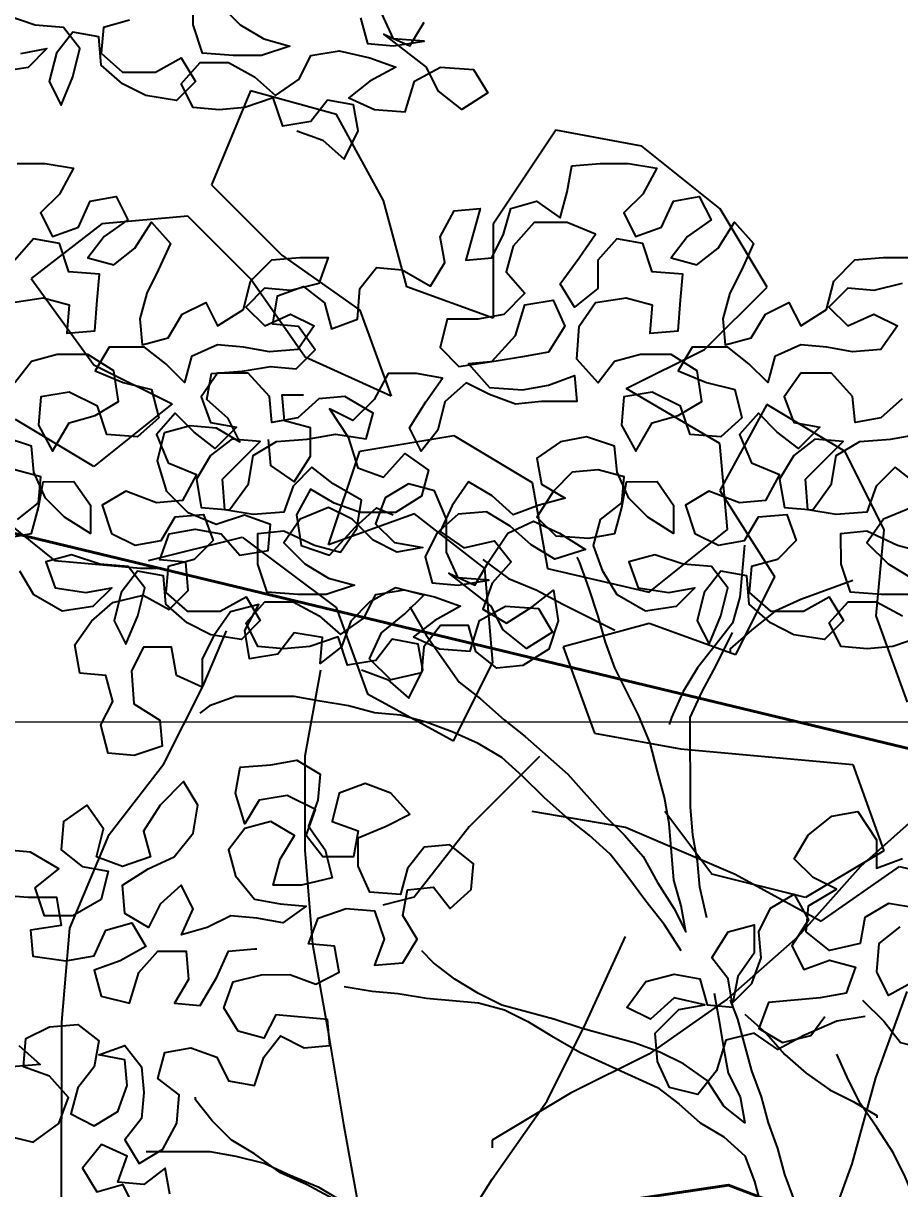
# Model space of a CAD drawing. Header units: millimetres. Extents: x 684983 to 685377, y 990360 to 990509.
# Drawn here: x 685054.9686 to 685055.3168, y 990447.8527 to 990448.3157 of the extents above; entities that cross this region are included whole.
import ezdxf

# ---------------------------------------------------------------- set-up
doc = ezdxf.new("R2010")
doc.units = ezdxf.units.MM
doc.header["$PDMODE"] = 35
doc.header["$PDSIZE"] = 0.2
for name, color, linetype in [('ANJILI', 7, 'Continuous'), ('dim', 7, 'Continuous'), ('MAHAGONY', 7, 'Continuous')]:
    doc.layers.add(name, color=color, linetype=linetype)
for name, color, linetype, lineweight in [('BD', 1, 'Continuous', 40), ('grid', 8, 'Continuous', 9), ('GRID LEVELS', 7, 'Continuous', 13)]:
    doc.layers.add(name, color=color, linetype=linetype, lineweight=lineweight)
doc.styles.add('DIM', font='ARIALN.TTF', dxfattribs={"width": 0.8, "height": 1})
doc.styles.get("Standard").update_dxf_attribs({"font": 'RomanS'})
doc.dimstyles.get("Standard").update_dxf_attribs({"dimtxt": 1, "dimasz": 0.18, "dimexe": 0.18, "dimexo": 0.0625, "dimgap": 0.09, "dimtad": 0, "dimrnd": 0.05, "dimzin": 0, "dimdsep": 46, "dimtxsty": 'DIM', "dimcen": 0.09, "dimse1": 1, "dimse2": 1, "dimsd1": 1, "dimsd2": 1, "dimadec": 0, "dimazin": 0, "dimtfac": 1, "dimtix": 1, "dimtofl": 0, "dimtmove": 2, "dimatfit": 3, "dimfxl": 0, "dimtolj": 1, "dimtzin": 0, "dimarcsym": 0})

# ---------------------------------------------------------------- blocks, each defined once
blk = doc.blocks.new('*D28')
at = {"layer": 'Defpoints', "color": 0, "transparency": 16777216}
for p in [(685041.126, 990451.441), (685056.383, 990448.83217), (685056.142, 990447.83)]:
    blk.add_point(p, dxfattribs=at)
at = {"layer": 'dim', "color": 0, "transparency": 16777216, "insert": (685048.875, 990450.63767), "char_height": 1, "attachment_point": 5, "rotation": 346.4784, "style": 'DIM'}
blk.add_mtext('\\A1;15.45', dxfattribs=at)
blk = doc.blocks.new('seee')
at = {"color": 84}
for p, q in [((11644.018, -2910.999, 6505.241), (11642.894, -2913.69, 6505.241)), ((11646.485, -2911.674, 6505.241), (11644.018, -2910.999, 6505.241)), ((11647.829, -2914.143, 6505.241), (11646.485, -2911.674, 6505.241)), ((11652.766, -2912.128, 6505.241), (11650.969, -2914.819, 6505.241)), ((11655.233, -2912.579, 6505.241), (11652.766, -2912.128, 6505.241)), ((11657.475, -2914.376, 6505.241), (11655.233, -2912.579, 6505.241)), ((11642.894, -2913.69, 6505.241), (11644.911, -2915.71, 6505.241)), ((11648.5, -2916.611, 6505.241), (11647.829, -2914.143, 6505.241)), ((11642.22, -2914.586, 6505.241), (11639.752, -2914.808, 6505.241)), ((11644.013, -2916.383, 6505.241), (11642.22, -2914.586, 6505.241)), ((11658.819, -2916.621, 6505.241), (11657.475, -2914.376, 6505.241)), ((11639.752, -2914.808, 6505.241), (11637.732, -2916.377, 6505.241)), ((11650.969, -2914.819, 6505.241), (11650.967, -2917.511, 6505.241)), ((11644.911, -2915.71, 6505.241), (11647.153, -2917.283, 6505.241)), ((11637.732, -2916.377, 6505.241), (11639.524, -2918.846, 6505.241)), ((11645.581, -2918.627, 6505.241), (11644.013, -2916.383, 6505.241)), ((11650.967, -2917.511, 6505.241), (11648.5, -2916.611, 6505.241)), ((11657.023, -2918.414, 6505.241), (11658.819, -2916.621, 6505.241)), ((11647.153, -2917.283, 6505.241), (11648.048, -2919.751, 6505.241)), ((11648.048, -2919.751, 6505.241), (11645.581, -2918.627, 6505.241)), ((11654.778, -2919.533, 6505.241), (11657.023, -2918.414, 6505.241)), ((11639.524, -2918.846, 6505.241), (11641.767, -2919.97, 6505.241)), ((11657.469, -2921.106, 6505.241), (11654.778, -2919.533, 6505.241)), ((11641.767, -2919.97, 6505.241), (11639.522, -2921.763, 6505.241)), ((11658.816, -2919.986, 6505.241), (11657.468, -2922.452, 6505.241)), ((11661.058, -2921.334, 6505.241), (11658.816, -2919.986, 6505.241)), ((11639.522, -2921.763, 6505.241), (11637.279, -2920.415, 6505.241)), ((11647.149, -2921.321, 6505.241), (11649.842, -2920.875, 6505.241)), ((11649.842, -2920.875, 6505.241), (11652.084, -2922.223, 6505.241)), ((11646.25, -2924.012, 6505.241), (11647.149, -2921.321, 6505.241)), ((11657.691, -2923.574, 6505.241), (11657.469, -2921.106, 6505.241)), ((11662.178, -2923.578, 6505.241), (11661.058, -2921.334, 6505.241)), ((11652.084, -2922.223, 6505.241), (11652.53, -2924.691, 6505.241)), ((11636.156, -2922.657, 6505.241), (11638.397, -2924.454, 6505.241)), ((11657.468, -2922.452, 6505.241), (11659.036, -2924.921, 6505.241)), ((11648.718, -2923.117, 6505.241), (11646.25, -2924.012, 6505.241)), ((11650.736, -2924.689, 6505.241), (11648.718, -2923.117, 6505.241)), ((11655.446, -2925.367, 6505.241), (11657.691, -2923.574, 6505.241)), ((11661.951, -2926.046, 6505.241), (11662.178, -2923.578, 6505.241)), ((11641.089, -2924.456, 6505.241), (11643.782, -2923.786, 6505.241)), ((11643.782, -2923.786, 6505.241), (11646.472, -2925.807, 6505.241)), ((11638.397, -2924.454, 6505.241), (11640.865, -2924.68, 6505.241)), ((11640.865, -2924.68, 6505.241), (11641.314, -2924.681, 6505.241)), ((11650.957, -2927.381, 6505.241), (11650.736, -2924.689, 6505.241)), ((11652.53, -2924.691, 6505.241), (11655.446, -2925.367, 6505.241)), ((11659.036, -2924.921, 6505.241), (11657.912, -2927.164, 6505.241)), ((11646.472, -2925.807, 6505.241), (11647.367, -2928.276, 6505.241)), ((11655.445, -2926.264, 6505.241), (11652.977, -2926.935, 6505.241)), ((11657.912, -2927.164, 6505.241), (11655.445, -2926.264, 6505.241)), ((11662.846, -2928.514, 6505.241), (11661.951, -2926.046, 6505.241)), ((11642.656, -2928.047, 6505.241), (11643.331, -2926.477, 6505.241)), ((11652.977, -2926.935, 6505.241), (11653.872, -2929.403, 6505.241)), ((11646.022, -2927.601, 6505.241), (11645.571, -2930.069, 6505.241)), ((11649.834, -2929.624, 6505.241), (11650.957, -2927.381, 6505.241)), ((11641.533, -2930.289, 6505.241), (11642.656, -2928.047, 6505.241)), ((11647.367, -2928.276, 6505.241), (11649.834, -2929.624, 6505.241)), ((11653.872, -2929.403, 6505.241), (11656.339, -2929.854, 6505.241)), ((11656.339, -2929.854, 6505.241), (11661.274, -2930.307, 6505.241)), ((11639.961, -2932.307, 6505.241), (11641.533, -2930.289, 6505.241)), ((11645.571, -2930.069, 6505.241), (11645.569, -2932.761, 6505.241)), ((11652.301, -2930.075, 6505.241), (11650.28, -2932.092, 6505.241)), ((11661.274, -2930.307, 6505.241), (11662.169, -2932.776, 6505.241)), ((11652.075, -2931.645, 6505.241), (11654.767, -2932.096, 6505.241)), ((11657.233, -2933.444, 6505.241), (11655.889, -2931.648, 6505.241)), ((11663.517, -2931.431, 6505.241), (11661.496, -2933.224, 6505.241)), ((11638.836, -2934.998, 6505.241), (11639.961, -2932.307, 6505.241)), ((11650.28, -2932.092, 6505.241), (11648.708, -2934.109, 6505.241)), ((11654.767, -2932.096, 6505.241), (11657.906, -2933.445, 6505.241)), ((11645.569, -2932.761, 6505.241), (11645.79, -2935.453, 6505.241)), ((11662.169, -2932.776, 6505.241), (11659.925, -2934.12, 6505.241)), ((11661.496, -2933.224, 6505.241), (11659.699, -2935.241, 6505.241)), ((11660.373, -2934.793, 6505.241), (11662.618, -2933.225, 6505.241)), ((11662.618, -2933.225, 6505.241), (11665.309, -2933.9, 6505.241)), ((11659.925, -2934.12, 6505.241), (11657.233, -2933.444, 6505.241)), ((11657.906, -2933.445, 6505.241), (11660.373, -2934.793, 6505.241)), ((11648.708, -2934.109, 6505.241), (11647.81, -2934.333, 6505.241)), ((11638.61, -2937.69, 6505.241), (11638.836, -2934.998, 6505.241)), ((11653.64, -2937.703, 6505.241), (11654.764, -2935.237, 6505.241)), ((11659.699, -2935.241, 6505.241), (11657.679, -2937.034, 6505.241)), ((11645.79, -2935.453, 6505.241), (11646.237, -2937.921, 6505.241)), ((11657.679, -2937.034, 6505.241), (11655.434, -2938.602, 6505.241)), ((11661.939, -2939.281, 6505.241), (11662.839, -2936.814, 6505.241)), ((11638.604, -2943.298, 6505.241), (11638.61, -2937.69, 6505.241)), ((11652.516, -2939.946, 6505.241), (11653.64, -2937.703, 6505.241)), ((11646.237, -2937.921, 6505.241), (11646.683, -2940.613, 6505.241)), ((11655.434, -2938.602, 6505.241), (11653.19, -2939.722, 6505.241)), ((11661.264, -2941.748, 6505.241), (11661.939, -2939.281, 6505.241)), ((11653.19, -2939.722, 6505.241), (11650.945, -2941.066, 6505.241)), ((11650.944, -2942.188, 6505.241), (11652.516, -2939.946, 6505.241)), ((11646.683, -2940.613, 6505.241), (11647.576, -2945.55, 6505.241)), ((11650.945, -2941.066, 6505.241), (11650.945, -2941.29, 6505.241)), ((11660.364, -2944.215, 6505.241), (11661.264, -2941.748, 6505.241)), ((11649.371, -2944.654, 6505.241), (11650.944, -2942.188, 6505.241))]:
    blk.add_line(p, q, dxfattribs=at)
blk = doc.blocks.new('TREE30')
at = {"color": 3, "flags": 128}
for points in [[(-0.48922, 2.24877), (-0.47821, 2.24477), (-0.46919, 2.23677), (-0.4632, 2.24879), (-0.46521, 2.2598), (-0.47622, 2.26179), (-0.48322, 2.25278), (-0.49523, 2.25076), (-0.49924, 2.26277), (-0.51125, 2.25875), (-0.52226, 2.25774), (-0.53327, 2.25873), (-0.53828, 2.26874), (-0.53028, 2.27775), (-0.51827, 2.27776), (-0.50726, 2.27177), (-0.49824, 2.26377), (-0.48824, 2.27079), (-0.48325, 2.2808), (-0.47124, 2.28281), (-0.45822, 2.27982), (-0.44721, 2.27583), (-0.45821, 2.26981), (-0.46722, 2.2628), (-0.4562, 2.2578), (-0.44319, 2.25682), (-0.4392, 2.26983), (-0.42819, 2.27585), (-0.41418, 2.27486), (-0.40817, 2.26485), (-0.41917, 2.25784), (-0.42919, 2.26584), (-0.4342, 2.27584), (-0.45223, 2.28984), (-0.44121, 2.28484), (-0.43522, 2.29486)], [(-0.46224, 2.29683), (-0.45923, 2.28583), (-0.44822, 2.28483), (-0.43521, 2.28685), (-0.44822, 2.28784), (-0.45324, 2.29884)], [(-0.5223, 2.30278), (-0.51328, 2.29378), (-0.50327, 2.28779), (-0.49226, 2.28479), (-0.50426, 2.28078), (-0.51627, 2.28077), (-0.52929, 2.28176), (-0.5333, 2.29376), (-0.53331, 2.30678)], [(-0.56032, 2.29574), (-0.57133, 2.29273), (-0.57232, 2.28172), (-0.56331, 2.27372), (-0.5493, 2.27373), (-0.53829, 2.27975), (-0.53228, 2.26975), (-0.54028, 2.26173), (-0.55329, 2.26372), (-0.5633, 2.26872), (-0.57232, 2.27671), (-0.57333, 2.28872), (-0.58434, 2.29072), (-0.59134, 2.2817), (-0.59433, 2.26969), (-0.58932, 2.25968), (-0.58432, 2.2717), (-0.58133, 2.28371), (-0.58835, 2.29271), (-0.60036, 2.2937), (-0.61237, 2.2977)], [(-0.60635, 2.28169), (-0.59534, 2.2837), (-0.60334, 2.27569), (-0.61635, 2.27367)], [(-0.46171, 2.01987), (-0.4507, 2.01588), (-0.44168, 2.00788), (-0.43569, 2.0199), (-0.4377, 2.0309), (-0.44871, 2.0329), (-0.45571, 2.02388), (-0.46772, 2.02187), (-0.47173, 2.03388), (-0.48374, 2.02986), (-0.49475, 2.02885), (-0.50576, 2.02984), (-0.51077, 2.03985), (-0.50277, 2.04886), (-0.49076, 2.04887), (-0.47975, 2.04288), (-0.47073, 2.03488), (-0.46073, 2.04189), (-0.45573, 2.05191), (-0.44372, 2.05392), (-0.43071, 2.05093), (-0.4197, 2.04694), (-0.4307, 2.04092), (-0.4397, 2.03391), (-0.42869, 2.02891), (-0.41568, 2.02792), (-0.41169, 2.04094), (-0.40068, 2.04695), (-0.38667, 2.04596), (-0.38065, 2.03596), (-0.39166, 2.02895), (-0.40167, 2.03694), (-0.40669, 2.04695), (-0.42472, 2.06094), (-0.4137, 2.05595), (-0.40771, 2.06596), (-0.39971, 2.07798), (-0.3887, 2.08299), (-0.37769, 2.078), (-0.36668, 2.071), (-0.37968, 2.06699), (-0.3897, 2.07298), (-0.39871, 2.08098), (-0.40873, 2.08698), (-0.42073, 2.08597), (-0.42973, 2.07795), (-0.43473, 2.06794), (-0.43172, 2.05693), (-0.42071, 2.05594), (-0.4077, 2.05796), (-0.42071, 2.05894), (-0.42572, 2.06995), (-0.42574, 2.08396), (-0.43075, 2.09597), (-0.44176, 2.09896), (-0.45177, 2.09294), (-0.45576, 2.08193), (-0.44775, 2.07393), (-0.43573, 2.07194), (-0.44674, 2.06993), (-0.45676, 2.07492), (-0.46577, 2.08392), (-0.47578, 2.08892), (-0.48779, 2.0839), (-0.49479, 2.07389), (-0.48577, 2.06489), (-0.47576, 2.05889), (-0.46474, 2.0559), (-0.47675, 2.05189), (-0.48876, 2.05188), (-0.50177, 2.05286), (-0.50579, 2.06487), (-0.5058, 2.07788), (-0.49479, 2.07889), (-0.48177, 2.0729), (-0.47076, 2.06991), (-0.46377, 2.07992), (-0.46177, 2.09193), (-0.47379, 2.09893), (-0.48281, 2.10593), (-0.4908, 2.09791), (-0.4948, 2.0869), (-0.50781, 2.08589), (-0.51982, 2.08788), (-0.52083, 2.10089), (-0.50483, 2.11692), (-0.51685, 2.11791), (-0.52585, 2.11089), (-0.53184, 2.10088), (-0.52983, 2.08887), (-0.51782, 2.08788), (-0.50982, 2.0989), (-0.50783, 2.11091), (-0.49783, 2.11692), (-0.48482, 2.11794), (-0.47281, 2.11995), (-0.4598, 2.11796), (-0.4568, 2.12897), (-0.46882, 2.13597), (-0.47983, 2.13495), (-0.48883, 2.12694), (-0.49984, 2.12493), (-0.50085, 2.13594), (-0.50987, 2.14594), (-0.52288, 2.14592), (-0.52987, 2.13591), (-0.52586, 2.1249), (-0.51485, 2.12291), (-0.52385, 2.1139), (-0.53286, 2.12089), (-0.54088, 2.12889), (-0.54887, 2.11988), (-0.54386, 2.10787), (-0.53184, 2.10288), (-0.53784, 2.09187), (-0.54885, 2.09085), (-0.56186, 2.09585), (-0.57187, 2.08983), (-0.56785, 2.07783), (-0.55784, 2.07283), (-0.54683, 2.07484), (-0.54084, 2.08486), (-0.52883, 2.08587), (-0.52481, 2.07486), (-0.53281, 2.06685), (-0.54382, 2.06384), (-0.54481, 2.05283), (-0.53579, 2.04483), (-0.52178, 2.04484), (-0.51078, 2.05086), (-0.50476, 2.04085), (-0.51276, 2.03284), (-0.52578, 2.03483), (-0.53579, 2.03982), (-0.5448, 2.04782), (-0.54582, 2.05983), (-0.55683, 2.06182), (-0.56383, 2.05281), (-0.56682, 2.0408), (-0.5618, 2.03079), (-0.55681, 2.04281), (-0.55382, 2.05482), (-0.56083, 2.06382), (-0.57284, 2.06481), (-0.58486, 2.0688), (-0.59586, 2.06579), (-0.59185, 2.05478), (-0.57884, 2.05279), (-0.56783, 2.05481), (-0.57583, 2.04679), (-0.58884, 2.04478), (-0.60086, 2.05177), (-0.60687, 2.06178)], [(-0.60789, 2.08379), (-0.59889, 2.09081), (-0.5979, 2.10182), (-0.60891, 2.10481)], [(-0.61289, 2.07578), (-0.60188, 2.07779), (-0.59889, 2.08881), (-0.5969, 2.09982), (-0.58389, 2.09983), (-0.57687, 2.08983), (-0.57686, 2.07782), (-0.58788, 2.08481), (-0.59589, 2.09281), (-0.6009, 2.10382), (-0.60191, 2.11483), (-0.61393, 2.11882)], [(-0.60803, 2.23492), (-0.59602, 2.23493), (-0.58401, 2.23294), (-0.59, 2.22193), (-0.598, 2.21391), (-0.59299, 2.20391), (-0.58198, 2.20792), (-0.57699, 2.21894), (-0.56598, 2.22095), (-0.56097, 2.21094), (-0.57097, 2.20393), (-0.57797, 2.19492), (-0.56696, 2.19192), (-0.55795, 2.19894), (-0.55096, 2.20995), (-0.54294, 2.20095), (-0.54794, 2.18994), (-0.55293, 2.17993), (-0.55593, 2.16891), (-0.55491, 2.15791), (-0.54391, 2.16092), (-0.53791, 2.17093), (-0.52791, 2.17595), (-0.52289, 2.16594), (-0.51189, 2.17296), (-0.5089, 2.18497), (-0.4999, 2.19399), (-0.48789, 2.195), (-0.47588, 2.19501), (-0.47987, 2.184), (-0.49188, 2.18098), (-0.50289, 2.18197), (-0.51089, 2.17396), (-0.50288, 2.16596), (-0.49187, 2.17097), (-0.48186, 2.16598), (-0.48886, 2.15596), (-0.50087, 2.15495), (-0.51188, 2.15694), (-0.52289, 2.15793), (-0.53389, 2.15292), (-0.53688, 2.14191), (-0.5449, 2.14991), (-0.55391, 2.15691), (-0.56893, 2.15689), (-0.57492, 2.14688), (-0.56291, 2.14188), (-0.55089, 2.13889), (-0.54788, 2.12689), (-0.55688, 2.11887), (-0.56989, 2.11986), (-0.57391, 2.13187), (-0.58592, 2.13786), (-0.59793, 2.13585), (-0.59892, 2.12384), (-0.59291, 2.11283), (-0.58591, 2.12485), (-0.5749, 2.12786), (-0.5649, 2.13388), (-0.56691, 2.14689), (-0.57793, 2.15388), (-0.59094, 2.15387), (-0.60195, 2.15086), (-0.60895, 2.14184)], [(-0.60998, 2.17587), (-0.59697, 2.17788), (-0.58596, 2.17489), (-0.58695, 2.16288), (-0.57494, 2.16389), (-0.57395, 2.1769), (-0.57296, 2.18791), (-0.58597, 2.1889), (-0.58998, 2.20091), (-0.60099, 2.2029), (-0.60899, 2.19389)], [(-0.22412, 2.03388), (-0.23612, 2.02986), (-0.24713, 2.02885), (-0.25814, 2.02984), (-0.26315, 2.03985), (-0.25516, 2.04886), (-0.24315, 2.04887), (-0.23213, 2.04288)], [(-0.22817, 2.08892), (-0.24018, 2.0839), (-0.24717, 2.07389), (-0.23816, 2.06489), (-0.22814, 2.05889)], [(-0.22914, 2.05189), (-0.24115, 2.05188), (-0.25416, 2.05286), (-0.25817, 2.06487), (-0.25819, 2.07788), (-0.24718, 2.07889), (-0.23416, 2.0729), (-0.22315, 2.06991)], [(-0.22618, 2.09893), (-0.23519, 2.10593), (-0.24319, 2.09791), (-0.24718, 2.0869), (-0.26019, 2.08589), (-0.27221, 2.08788), (-0.27322, 2.10089), (-0.25722, 2.11692), (-0.26923, 2.11791), (-0.27823, 2.11089), (-0.28423, 2.10088), (-0.28222, 2.08887), (-0.2702, 2.08788), (-0.26221, 2.0989), (-0.26022, 2.11091), (-0.25021, 2.11692), (-0.2372, 2.11794), (-0.2252, 2.11995)], [(-0.23222, 2.13495), (-0.24122, 2.12694), (-0.25222, 2.12493), (-0.25323, 2.13594), (-0.26225, 2.14594), (-0.27526, 2.14592), (-0.28226, 2.13591), (-0.27825, 2.1249), (-0.26723, 2.12291), (-0.27623, 2.1139), (-0.28525, 2.12089), (-0.29326, 2.12889), (-0.30126, 2.11988), (-0.29624, 2.10787), (-0.28423, 2.10288), (-0.29023, 2.09187), (-0.30123, 2.09085), (-0.31425, 2.09585), (-0.32425, 2.08983), (-0.32024, 2.07783), (-0.31022, 2.07283), (-0.29922, 2.07484), (-0.29322, 2.08486), (-0.28121, 2.08587), (-0.2772, 2.07486), (-0.2852, 2.06685), (-0.2962, 2.06384), (-0.2972, 2.05283), (-0.28818, 2.04483), (-0.27417, 2.04484), (-0.26316, 2.05086), (-0.25715, 2.04085), (-0.26515, 2.03284), (-0.27816, 2.03483), (-0.28818, 2.03982), (-0.29719, 2.04782), (-0.2982, 2.05983), (-0.30921, 2.06182), (-0.31621, 2.05281), (-0.3192, 2.0408), (-0.31419, 2.03079), (-0.3092, 2.04281), (-0.3062, 2.05482), (-0.31322, 2.06382), (-0.32523, 2.06481), (-0.33724, 2.0688), (-0.34825, 2.06579), (-0.34424, 2.05478), (-0.33122, 2.05279), (-0.32022, 2.05481), (-0.32822, 2.04679), (-0.34123, 2.04478), (-0.35324, 2.05177), (-0.35926, 2.06178), (-0.36327, 2.07278), (-0.36028, 2.08379), (-0.35128, 2.09081), (-0.35029, 2.10182), (-0.3613, 2.10481), (-0.37231, 2.1038), (-0.38031, 2.09579), (-0.3873, 2.08477), (-0.37929, 2.07677), (-0.36527, 2.07578), (-0.35427, 2.07779), (-0.35127, 2.08881), (-0.34928, 2.09982), (-0.33627, 2.09983), (-0.32926, 2.08983), (-0.32925, 2.07782), (-0.34026, 2.08481), (-0.34828, 2.09281), (-0.35329, 2.10382), (-0.3543, 2.11483), (-0.36631, 2.11882), (-0.37732, 2.11681), (-0.38732, 2.10979), (-0.38531, 2.09878), (-0.3753, 2.09279), (-0.3863, 2.08978), (-0.39731, 2.08576), (-0.40633, 2.09376), (-0.41634, 2.09976), (-0.42334, 2.08974), (-0.42833, 2.07873), (-0.41832, 2.07173), (-0.40531, 2.07475), (-0.39829, 2.06574), (-0.40629, 2.05673), (-0.41028, 2.04572), (-0.40027, 2.03972), (-0.38927, 2.04674), (-0.38027, 2.05375), (-0.37825, 2.04074), (-0.38225, 2.02873), (-0.39325, 2.02171), (-0.40426, 2.0207), (-0.41327, 2.0277), (-0.41628, 2.0387), (-0.42829, 2.03869), (-0.43529, 2.02968), (-0.43628, 2.01867), (-0.44929, 2.01565), (-0.45831, 2.02465), (-0.45331, 2.03567), (-0.44331, 2.04368), (-0.43531, 2.0517), (-0.44732, 2.05469), (-0.45833, 2.04867), (-0.46633, 2.04066), (-0.47032, 2.02965), (-0.47932, 2.02263), (-0.47833, 2.03364), (-0.49034, 2.03563), (-0.49734, 2.02662), (-0.50935, 2.02461), (-0.51136, 2.03662), (-0.50537, 2.04763), (-0.51737, 2.04462), (-0.52437, 2.0346), (-0.52937, 2.02459), (-0.52936, 2.01258), (-0.54037, 2.01757), (-0.54238, 2.02958), (-0.55439, 2.02957), (-0.55939, 2.01956), (-0.55837, 2.00555), (-0.54736, 1.99855), (-0.54635, 1.98754), (-0.55835, 1.98353), (-0.56936, 1.98452), (-0.57238, 1.99653), (-0.56738, 2.00654), (-0.57039, 2.01755), (-0.58141, 2.01854), (-0.58342, 2.03054), (-0.57642, 2.04056), (-0.56742, 2.04857), (-0.55441, 2.05159), (-0.5434, 2.04559), (-0.5354, 2.05361), (-0.53641, 2.06562), (-0.54742, 2.06661), (-0.54343, 2.07762), (-0.53242, 2.07963), (-0.52141, 2.07764), (-0.51339, 2.06864), (-0.50138, 2.07065), (-0.50039, 2.08166), (-0.51141, 2.08566), (-0.52341, 2.08164), (-0.53543, 2.08664), (-0.54444, 2.09564), (-0.54846, 2.10864), (-0.54547, 2.12066), (-0.53446, 2.12367), (-0.52345, 2.12268), (-0.51344, 2.11668), (-0.51845, 2.12669), (-0.52747, 2.13468), (-0.52547, 2.1457), (-0.51246, 2.14671), (-0.50046, 2.14872), (-0.48945, 2.14773), (-0.48145, 2.15574), (-0.48846, 2.16575), (-0.49947, 2.16674), (-0.49748, 2.17875), (-0.48647, 2.18276), (-0.47746, 2.17577), (-0.47445, 2.16476), (-0.46344, 2.16877), (-0.46245, 2.18178), (-0.45546, 2.1908), (-0.44445, 2.18981), (-0.43243, 2.18281), (-0.42643, 2.19283), (-0.42844, 2.20383), (-0.42245, 2.21485), (-0.41144, 2.21586), (-0.41743, 2.19384), (-0.40642, 2.19485), (-0.40142, 2.20486), (-0.39843, 2.21587), (-0.38742, 2.21888), (-0.37741, 2.21189), (-0.37442, 2.2229), (-0.37242, 2.23391), (-0.36042, 2.23492), (-0.34841, 2.23493), (-0.33639, 2.23294), (-0.34239, 2.22193), (-0.35039, 2.21391), (-0.34537, 2.20391), (-0.33437, 2.20792), (-0.32937, 2.21894), (-0.31837, 2.22095), (-0.31335, 2.21094), (-0.32336, 2.20393), (-0.33035, 2.19492), (-0.31934, 2.19192), (-0.31034, 2.19894), (-0.30334, 2.20995), (-0.29533, 2.20095), (-0.30032, 2.18994), (-0.30532, 2.17993), (-0.30831, 2.16891), (-0.3073, 2.15791), (-0.29629, 2.16092), (-0.2903, 2.17093), (-0.28029, 2.17595), (-0.27528, 2.16594), (-0.26428, 2.17296), (-0.26129, 2.18497), (-0.25229, 2.19399), (-0.24028, 2.195), (-0.22827, 2.19501)], [(-0.23226, 2.184), (-0.24427, 2.18098), (-0.25528, 2.18197), (-0.26328, 2.17396), (-0.25526, 2.16596), (-0.24426, 2.17097), (-0.23425, 2.16598), (-0.24124, 2.15596), (-0.25325, 2.15495), (-0.26426, 2.15694), (-0.27527, 2.15793), (-0.28628, 2.15292), (-0.28927, 2.14191), (-0.29728, 2.14991), (-0.3063, 2.15691), (-0.32131, 2.15689), (-0.32731, 2.14688), (-0.31529, 2.14188), (-0.30328, 2.13889), (-0.30027, 2.12689), (-0.30927, 2.11887), (-0.32228, 2.11986), (-0.32629, 2.13187), (-0.33831, 2.13786), (-0.35032, 2.13585), (-0.35131, 2.12384), (-0.34529, 2.11283), (-0.3383, 2.12485), (-0.32729, 2.12786), (-0.31729, 2.13388), (-0.3193, 2.14689), (-0.33032, 2.15388), (-0.34333, 2.15387), (-0.35433, 2.15086), (-0.36133, 2.14184), (-0.37035, 2.15184), (-0.36936, 2.16586), (-0.36236, 2.17587), (-0.34935, 2.17788), (-0.33834, 2.17489), (-0.33933, 2.16288), (-0.32732, 2.16389), (-0.32633, 2.1769), (-0.32534, 2.18791), (-0.33835, 2.1889), (-0.34237, 2.20091), (-0.35338, 2.2029), (-0.36138, 2.19389), (-0.36137, 2.18188), (-0.37137, 2.17386), (-0.37738, 2.18386), (-0.36939, 2.19488), (-0.36239, 2.20489), (-0.3744, 2.20989), (-0.38842, 2.20988), (-0.39741, 2.19986), (-0.40041, 2.18885), (-0.39239, 2.17985), (-0.40139, 2.17083), (-0.4124, 2.16882), (-0.42541, 2.16881), (-0.4284, 2.15679), (-0.42039, 2.14879), (-0.40638, 2.15081), (-0.39638, 2.16183), (-0.39239, 2.17484), (-0.38038, 2.17685), (-0.37537, 2.16585), (-0.38236, 2.15483), (-0.39337, 2.15282), (-0.40538, 2.15081), (-0.41639, 2.1498), (-0.40737, 2.1398), (-0.39336, 2.13881), (-0.38235, 2.14082), (-0.37134, 2.14484), (-0.37033, 2.13383), (-0.38534, 2.13381), (-0.39635, 2.1328), (-0.40737, 2.1368), (-0.41738, 2.14179), (-0.42638, 2.13378), (-0.42937, 2.12176), (-0.43637, 2.11275), (-0.44138, 2.12275), (-0.43439, 2.13377), (-0.42739, 2.14378), (-0.4384, 2.14578), (-0.45041, 2.14576), (-0.45641, 2.13475), (-0.4654, 2.12573), (-0.47542, 2.13073), (-0.4674, 2.11873), (-0.46338, 2.10572), (-0.45237, 2.10173), (-0.44337, 2.11174), (-0.43336, 2.10475), (-0.43635, 2.09373), (-0.44735, 2.08672), (-0.46237, 2.0867), (-0.47338, 2.0907), (-0.48339, 2.09669), (-0.48939, 2.08568), (-0.48737, 2.07267), (-0.47536, 2.06868), (-0.46436, 2.0807), (-0.45536, 2.08871), (-0.44835, 2.08572)], [(-0.50143, 2.11769), (-0.50042, 2.10669), (-0.4904, 2.09969), (-0.48341, 2.1107), (-0.48342, 2.12271), (-0.49443, 2.12571), (-0.49544, 2.13672), (-0.48643, 2.13672)], [(-0.24799, 1.87272), (-0.26, 1.87071), (-0.274, 1.86469), (-0.28501, 1.85867), (-0.29502, 1.86567), (-0.30703, 1.86266), (-0.31102, 1.84964), (-0.31902, 1.83962), (-0.33103, 1.84262), (-0.33605, 1.85362), (-0.33706, 1.86563), (-0.32706, 1.87565), (-0.31605, 1.87766), (-0.32906, 1.88065), (-0.33907, 1.87163), (-0.34908, 1.87663), (-0.34108, 1.88765), (-0.32907, 1.89066), (-0.31806, 1.88867), (-0.31505, 1.87766), (-0.30404, 1.87667), (-0.30605, 1.88868), (-0.31307, 1.89768), (-0.30607, 1.9087), (-0.29506, 1.91171), (-0.29505, 1.8997), (-0.30205, 1.88968), (-0.30404, 1.87867), (-0.29604, 1.88669), (-0.29205, 1.8977), (-0.29306, 1.90871), (-0.28806, 1.91872), (-0.27806, 1.92473), (-0.27205, 1.91373), (-0.27904, 1.90271), (-0.27403, 1.89271), (-0.26302, 1.89672), (-0.25201, 1.89373), (-0.256, 1.88272), (-0.26701, 1.88071), (-0.28903, 1.87869), (-0.29302, 1.86767), (-0.28301, 1.86168), (-0.271, 1.86469), (-0.265, 1.8727)], [(-0.54317, 1.79738), (-0.54518, 1.80839), (-0.55418, 1.80138), (-0.56519, 1.80237), (-0.5612, 1.81338), (-0.57221, 1.81838), (-0.58021, 1.80836), (-0.5742, 1.79836), (-0.56319, 1.80137), (-0.55818, 1.79137)]]:
    blk.add_lwpolyline(points, dxfattribs=at)
at = {"color": 15, "flags": 128}
for points in [[(-0.29922, 2.07284), (-0.3012, 2.05082), (-0.30419, 2.03981), (-0.31119, 2.03079), (-0.31918, 2.02078), (-0.32518, 2.01076), (-0.33017, 1.99975), (-0.33117, 1.99675)], [(-0.44131, 2.04669), (-0.4343, 2.03468), (-0.42026, 2.01468), (-0.41125, 2.00768), (-0.40123, 1.99868), (-0.39222, 1.99169), (-0.37419, 1.97569), (-0.35816, 1.95769), (-0.35015, 1.94969), (-0.34213, 1.94069), (-0.33612, 1.92969), (-0.3291, 1.91868), (-0.32409, 1.90868), (-0.3261, 1.91969), (-0.32911, 1.93069), (-0.33113, 1.95471), (-0.33315, 1.96572), (-0.33616, 1.97673), (-0.33917, 1.98873), (-0.34419, 2.00074), (-0.35421, 2.02075), (-0.35823, 2.03175), (-0.36124, 2.04276), (-0.36525, 2.05476), (-0.36927, 2.06577), (-0.37027, 2.06777)], [(-0.31508, 1.91469), (-0.3181, 1.9277), (-0.31911, 1.93871), (-0.32112, 1.94972), (-0.32213, 1.96173), (-0.32217, 1.99976), (-0.31717, 2.01077), (-0.31118, 2.02179), (-0.30419, 2.0358)], [(-0.32608, 1.90067), (-0.3331, 1.91167), (-0.34111, 1.92167), (-0.34913, 1.93268), (-0.35614, 1.94168), (-0.36516, 1.94968), (-0.37517, 1.95767), (-0.38419, 1.96567), (-0.39321, 1.97467), (-0.40222, 1.98267), (-0.41223, 1.98867), (-0.42325, 1.99366), (-0.43426, 1.99765), (-0.44527, 2.00065), (-0.45628, 2.00164), (-0.4673, 2.00463), (-0.47931, 2.00662), (-0.49032, 2.00861), (-0.51534, 2.00859), (-0.52635, 2.00458), (-0.53035, 2.00157)], [(-0.31205, 1.88267), (-0.31004, 1.87166), (-0.30803, 1.85965), (-0.30602, 1.84864), (-0.301, 1.83864), (-0.29899, 1.82763), (-0.308, 1.83463), (-0.31502, 1.84563), (-0.32504, 1.85263), (-0.33505, 1.85763), (-0.34606, 1.86162), (-0.36809, 1.8676), (-0.3801, 1.8716), (-0.40212, 1.87758), (-0.41214, 1.88258), (-0.42215, 1.88857), (-0.43117, 1.89557), (-0.43617, 1.90057)], [(-0.46919, 1.88553), (-0.45718, 1.88354), (-0.44617, 1.88254), (-0.43415, 1.88055), (-0.41213, 1.87857), (-0.40112, 1.87558), (-0.39111, 1.87059), (-0.38109, 1.86459), (-0.36908, 1.85759), (-0.33604, 1.84261), (-0.32702, 1.83561), (-0.31801, 1.82762), (-0.30799, 1.82162), (-0.29898, 1.81362), (-0.29496, 1.80262), (-0.28894, 1.7806)], [(-0.47411, 1.79545), (-0.48512, 1.80144), (-0.49614, 1.80643), (-0.50716, 1.81443), (-0.51717, 1.82043), (-0.52518, 1.82843), (-0.5322, 1.83743), (-0.5322, 1.83843)], [(-0.1967, 1.60354), (-0.19971, 1.61554), (-0.20573, 1.62555), (-0.21274, 1.63455), (-0.22477, 1.65455), (-0.22978, 1.66456), (-0.24381, 1.68256), (-0.25384, 1.70457), (-0.25785, 1.71558), (-0.26388, 1.73759), (-0.26589, 1.7496), (-0.27192, 1.77161), (-0.27493, 1.78362), (-0.27794, 1.79462), (-0.28196, 1.80563), (-0.28497, 1.81664), (-0.28898, 1.82764), (-0.292, 1.83865), (-0.29601, 1.84965), (-0.30203, 1.87167), (-0.30504, 1.87967)], [(-0.29903, 1.87367), (-0.29002, 1.86567), (-0.282, 1.85667), (-0.27299, 1.84867), (-0.26297, 1.84168), (-0.25296, 1.83668), (-0.24295, 1.83069), (-0.24295, 1.82969)], [(-0.17166, 1.58054), (-0.17168, 1.60456), (-0.17069, 1.61557), (-0.1687, 1.62758), (-0.16671, 1.63859), (-0.16673, 1.66261), (-0.16974, 1.67462), (-0.17977, 1.69463), (-0.18578, 1.70463), (-0.19681, 1.71963), (-0.19481, 1.72864), (-0.19983, 1.73965), (-0.20484, 1.74965), (-0.21185, 1.75965), (-0.21787, 1.76966), (-0.22288, 1.78166), (-0.2259, 1.79267), (-0.23091, 1.80468), (-0.23593, 1.81468), (-0.24294, 1.82568), (-0.24996, 1.83568), (-0.25497, 1.84569), (-0.25998, 1.85669)], [(-0.5532, 1.81539), (-0.52617, 1.81541), (-0.51516, 1.81342), (-0.50315, 1.81043), (-0.49213, 1.80544), (-0.48012, 1.80044), (-0.45008, 1.78246)]]:
    blk.add_lwpolyline(points, dxfattribs=at)
at = {"flags": 128}
for points in [[(-0.4103, 2.06673), (-0.39929, 2.05874), (-0.38727, 2.05374), (-0.37626, 2.04775), (-0.35423, 2.03676)], [(-0.25316, 2.05787), (-0.27517, 2.04984), (-0.28618, 2.04483), (-0.29618, 2.03681), (-0.30518, 2.0288), (-0.30518, 2.0268)], [(-0.249, 1.87972), (-0.23998, 1.87072), (-0.23297, 1.86172), (-0.22896, 1.86073)]]:
    blk.add_lwpolyline(points, dxfattribs=at)
at = {"color": 74, "flags": 128}
for points in [[(-0.60728, 1.86038), (-0.59827, 1.85238), (-0.61028, 1.85137)], [(-0.61325, 1.82234), (-0.60124, 1.81935), (-0.59024, 1.82737), (-0.58624, 1.83838), (-0.59426, 1.84738), (-0.60527, 1.85137), (-0.60428, 1.86338), (-0.59428, 1.8684), (-0.58227, 1.86941), (-0.57326, 1.86241), (-0.57525, 1.8514), (-0.58224, 1.84239), (-0.58524, 1.83137), (-0.57522, 1.82638), (-0.56522, 1.83239), (-0.56123, 1.84341), (-0.56224, 1.85441), (-0.57325, 1.85641), (-0.56224, 1.86042), (-0.55523, 1.85142), (-0.55422, 1.84041), (-0.55521, 1.8294), (-0.56221, 1.82039), (-0.55619, 1.81038), (-0.54619, 1.8164), (-0.5402, 1.82741), (-0.53921, 1.83942), (-0.54822, 1.84642), (-0.54523, 1.85743), (-0.53422, 1.85944), (-0.52321, 1.85545), (-0.51819, 1.84545), (-0.50718, 1.84346), (-0.50319, 1.85547), (-0.49619, 1.86448), (-0.48618, 1.85949), (-0.47517, 1.8605), (-0.47618, 1.87151), (-0.4982, 1.87349), (-0.5032, 1.86348), (-0.51421, 1.86647), (-0.52022, 1.87647), (-0.51623, 1.88749), (-0.50422, 1.8905), (-0.49221, 1.89051), (-0.4812, 1.88652), (-0.4712, 1.89153), (-0.47321, 1.90254), (-0.48422, 1.90353), (-0.48022, 1.91454), (-0.46822, 1.91856), (-0.45621, 1.91757), (-0.45219, 1.90556), (-0.45619, 1.89455), (-0.44418, 1.89556), (-0.43818, 1.90557), (-0.44419, 1.91557), (-0.4422, 1.92659), (-0.43119, 1.9276), (-0.42418, 1.9186), (-0.41518, 1.92661), (-0.41419, 1.93762), (-0.42421, 1.94562), (-0.43521, 1.94461), (-0.44221, 1.93559), (-0.4452, 1.92458), (-0.45822, 1.92557), (-0.46323, 1.93658), (-0.46324, 1.94859), (-0.45124, 1.9536), (-0.44123, 1.95861), (-0.44925, 1.96761), (-0.46026, 1.97161), (-0.47127, 1.96759), (-0.47426, 1.95558), (-0.46324, 1.95159), (-0.46524, 1.94058), (-0.47825, 1.94056), (-0.48526, 1.94957), (-0.48127, 1.96058), (-0.49328, 1.96657), (-0.50529, 1.96456), (-0.51129, 1.95455), (-0.5153, 1.96755), (-0.51331, 1.97856), (-0.5003, 1.97958), (-0.48929, 1.98159), (-0.47928, 1.97559), (-0.48027, 1.96458), (-0.48426, 1.95357), (-0.47725, 1.94357), (-0.47423, 1.93156), (-0.48724, 1.92855), (-0.49925, 1.92854), (-0.49626, 1.93955), (-0.49026, 1.94956), (-0.50028, 1.95556), (-0.51129, 1.95254), (-0.51828, 1.94353), (-0.51527, 1.93252), (-0.50725, 1.92252), (-0.49624, 1.92053), (-0.48523, 1.91954), (-0.49524, 1.91253), (-0.50625, 1.91452), (-0.51726, 1.91551), (-0.52726, 1.91049), (-0.53827, 1.90748), (-0.53327, 1.9185), (-0.53829, 1.9285), (-0.54729, 1.92048), (-0.55228, 1.91047), (-0.5623, 1.91647), (-0.56331, 1.92848), (-0.5523, 1.93549), (-0.5413, 1.94051), (-0.5333, 1.95052), (-0.53131, 1.96253), (-0.53733, 1.97254), (-0.54732, 1.96252), (-0.55432, 1.9515), (-0.55131, 1.9405), (-0.56331, 1.93648), (-0.57433, 1.94048), (-0.57134, 1.95249), (-0.57835, 1.96249), (-0.58835, 1.95548), (-0.58934, 1.94347), (-0.58033, 1.93647), (-0.56932, 1.93448), (-0.57231, 1.92246), (-0.58431, 1.91545), (-0.59632, 1.91544), (-0.60034, 1.92744), (-0.59034, 1.93546), (-0.60235, 1.94245), (-0.61336, 1.94344)], [(-0.61635, 1.92442), (-0.60334, 1.92344), (-0.59133, 1.92345), (-0.58931, 1.91144), (-0.60232, 1.90942), (-0.60131, 1.89842), (-0.5873, 1.89643), (-0.57529, 1.89844), (-0.5703, 1.90945), (-0.55929, 1.91247), (-0.55328, 1.90246), (-0.56428, 1.89645), (-0.57528, 1.89244), (-0.57227, 1.88143), (-0.56026, 1.87844), (-0.55627, 1.89145), (-0.54827, 1.90047), (-0.53626, 1.90048), (-0.53525, 1.88847), (-0.54124, 1.87845), (-0.53023, 1.87746), (-0.52324, 1.88948), (-0.51824, 1.90049), (-0.50724, 1.90151), (-0.50623, 1.90151)]]:
    blk.add_lwpolyline(points, dxfattribs=at)
at = {"color": 105, "flags": 128}
for points in [[(-0.22698, 1.88775), (-0.23799, 1.88173), (-0.243, 1.89174), (-0.24201, 1.90375), (-0.23301, 1.91076)], [(-0.22601, 1.91878), (-0.23802, 1.92077), (-0.24803, 1.91475), (-0.25002, 1.90374), (-0.26303, 1.90073), (-0.27304, 1.90873), (-0.27205, 1.91974), (-0.26005, 1.92675), (-0.27006, 1.93175), (-0.27808, 1.93975), (-0.27208, 1.94976), (-0.26208, 1.95778), (-0.25107, 1.95979), (-0.24305, 1.94779), (-0.24304, 1.93578), (-0.23204, 1.93979)]]:
    blk.add_lwpolyline(points, dxfattribs=at)

msp = doc.modelspace()

# ---------------------------------------------------------------- linework, layer by layer
at = {"layer": 'BD'}
msp.add_line((685056.142, 990447.83), (685041.126, 990451.441), dxfattribs=at)
at = {"layer": 'grid'}
msp.add_line((685085.19566, 990448.03806), (684982.76357, 990448.03806), dxfattribs=at)

# ---------------------------------------------------------------- block references
at = {"layer": 'ANJILI', "xscale": 0.01386104931414437, "yscale": 0.01386104931414437, "zscale": 0.01386104931414437}
msp.add_blockref('seee', (684893.66059, 990488.63833, 98.652), dxfattribs=at)
at = {"layer": 'MAHAGONY', "color": 7, "xscale": 0.9355958136093464, "yscale": 0.9355958136093464, "zscale": 0.9355958136093464}
msp.add_blockref('TREE30', (685055.535, 990446.169, 98.419), dxfattribs=at)

# ---------------------------------------------------------------- texts
at = {"layer": 'GRID LEVELS', "width": 0.5}
msp.add_text('98.631', height=0.8, rotation=45, dxfattribs=at).set_placement((685055.62998, 990447.15777, 98.6307))

# ---------------------------------------------------------------- dimensions: what is measured, and where the dimension line sits
at = {"layer": 'dim'}
dim = msp.add_aligned_dim(p1=(685041.126, 990451.441), p2=(685056.142, 990447.83), distance=1.03074, dimstyle='Standard', dxfattribs=at)
dim.commit()
dim.dimension.update_dxf_attribs({"geometry": '*D28', "text_midpoint": (685048.875, 990450.63767)})

doc.saveas('drawing.dxf')
